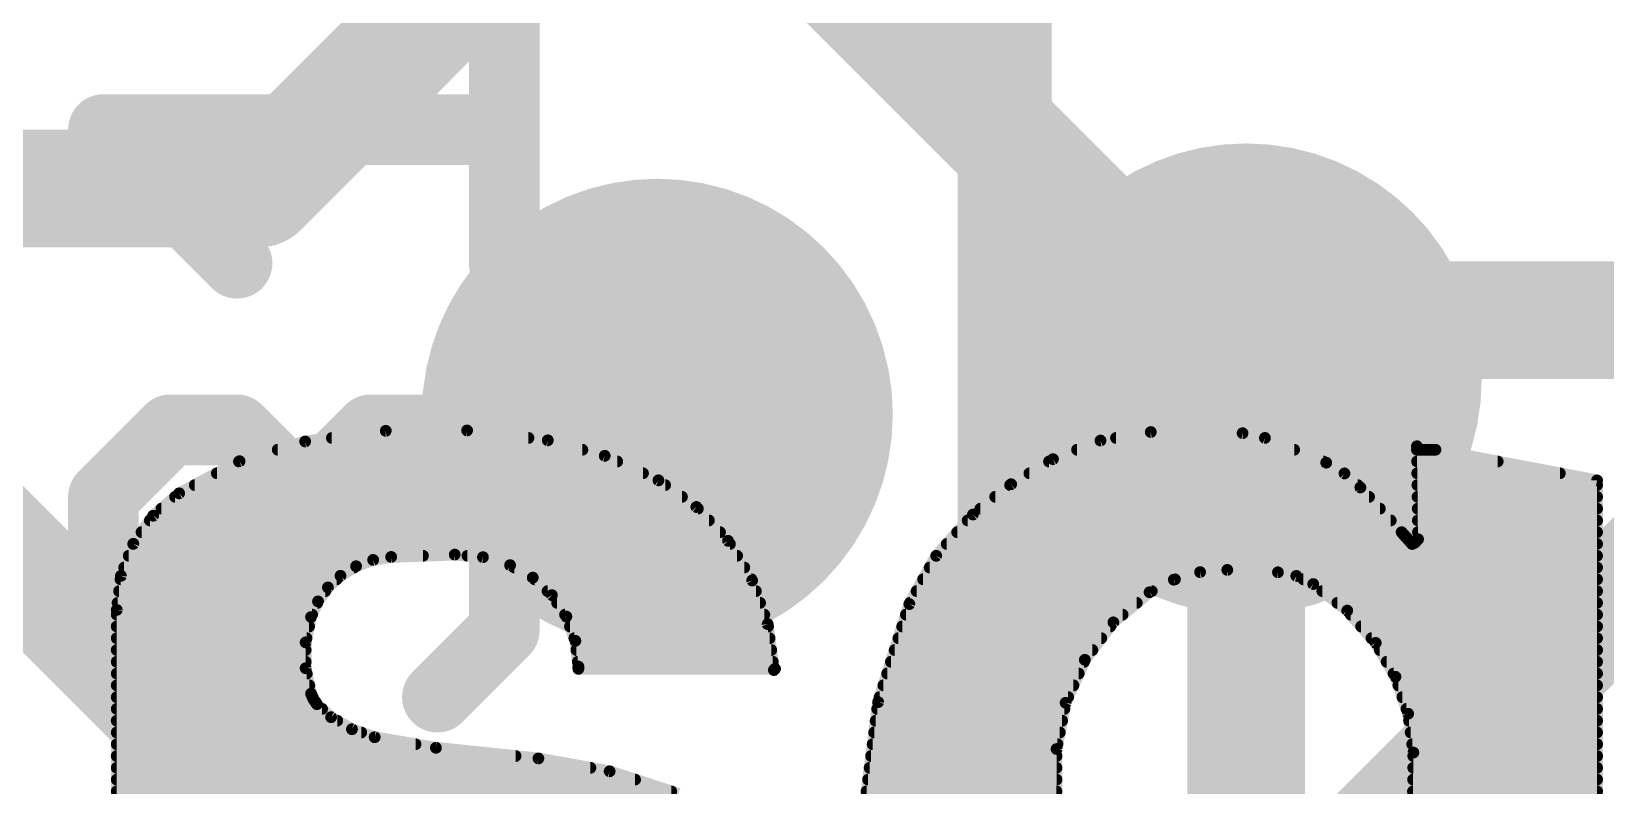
# Model space of a CAD drawing. Extents: x -1.6 to 24.3, y -3.8 to 15.4.
# Drawn here: x 7.54 to 10.935, y 7.633 to 9.258 of the extents above; entities that cross this region are included whole.
import ezdxf

# ---------------------------------------------------------------- set-up
doc = ezdxf.new("R2010")
doc.units = 0
for name, color, linetype in [('1', 12, 'CONTINUOUS'), ('16', 132, 'CONTINUOUS'), ('18', 110, 'CONTINUOUS'), ('21', 53, 'CONTINUOUS'), ('22', 53, 'CONTINUOUS')]:
    doc.layers.add(name, color=color, linetype=linetype)

# ---------------------------------------------------------------- blocks, each defined once
blk = doc.blocks.new('ROUNDV')
at = {"const_width": 0.5}
blk.add_lwpolyline([(0, -0.25, 1), (0, 0.25, 1), (0, -0.25)], format="xyb", dxfattribs=at)

msp = doc.modelspace()

# ---------------------------------------------------------------- linework, layer by layer
at = {"layer": '1', "const_width": 0.254}
for points in [[(10.287, 8.636), (10.16, 8.509)], [(13.843, 8.636), (10.287, 8.636)], [(7.366, 8.255), (8.128, 7.493)], [(10.414, 7.493), (11.049, 8.128)], [(11.049, 8.128), (15.748, 8.128)]]:
    msp.add_lwpolyline(points, dxfattribs=at)
at = {"layer": '1', "const_width": 0.127}
for points in [[(10.287, 8.6995, 1), (10.287, 8.5725)], [(10.3319, 8.5911, 1), (10.2421, 8.6809)], [(10.1151, 8.5539, 1), (10.2049, 8.4641)], [(11.049, 8.1915, 1), (11.049, 8.0645)]]:
    msp.add_lwpolyline(points, format="xyb", dxfattribs=at)
at = {"layer": '16', "const_width": 0.254}
for points in [[(8.89, 9.779), (8.031, 8.92)], [(8.89, 9.779), (10.16, 8.509)], [(4.809, 8.92), (8.031, 8.92)], [(10.16, 8.509), (10.16, 6.985)]]:
    msp.add_lwpolyline(points, dxfattribs=at)
at = {"layer": '16', "const_width": 0.127}
for points in [[(8.031, 8.8565, 1), (8.031, 8.9835)], [(7.9861, 8.9649, 1), (8.0759, 8.8751)], [(10.2235, 8.509, 1), (10.0965, 8.509)], [(10.1151, 8.4641, 1), (10.2049, 8.5539)]]:
    msp.add_lwpolyline(points, format="xyb", dxfattribs=at)
at = {"layer": '21'}
for points, const_width in [([(9.6393, 9.5758), (9.6393, 5.6642)], 0.2032), ([(8.5598, 8.7587), (8.5598, 9.3349)], 0.1524), ([(7.9836, 8.7587), (7.6955, 9.0468)], 0.1524), ([(7.6955, 9.0468), (8.5598, 9.0468)], 0.1524), ([(7.6955, 8.2554), (7.8395, 8.3994)], 0.1524), ([(7.8395, 8.3994), (7.9836, 8.3994)], 0.1524), ([(7.9836, 8.3994), (8.1276, 8.2554)], 0.1524), ([(8.1276, 8.2554), (8.2717, 8.3994)], 0.1524), ([(8.2717, 8.3994), (8.4157, 8.3994)], 0.1524), ([(8.4157, 8.3994), (8.5598, 8.2554)], 0.1524), ([(7.6955, 7.9673), (7.6955, 8.2554)], 0.1524), ([(8.1276, 8.2554), (8.1276, 8.1113)], 0.1524), ([(8.5598, 8.2554), (8.5598, 7.9673)], 0.1524), ([(7.8395, 7.8232), (7.6955, 7.9673)], 0.1524), ([(8.5598, 7.9673), (8.4157, 7.8232)], 0.1524)]:
    msp.add_lwpolyline(points, dxfattribs=dict(at, const_width=const_width))
at = {"layer": '21', "const_width": 0.0762}
for points in [[(7.7224, 9.0738, 1), (7.6685, 9.0199)], [(7.6955, 9.0849, 1), (7.6955, 9.0087)], [(8.5598, 9.0087, 1), (8.5598, 9.0849)], [(7.9566, 8.7318, 1), (8.0105, 8.7857)], [(8.5217, 8.7587, 1), (8.5979, 8.7587)], [(7.8395, 8.4375, 1), (7.8395, 8.3613)], [(7.8665, 8.3725, 1), (7.8126, 8.4264)], [(8.0105, 8.4264, 1), (7.9566, 8.3725)], [(7.9836, 8.3613, 1), (7.9836, 8.4375)], [(8.2717, 8.4375, 1), (8.2717, 8.3613)], [(8.2986, 8.3725, 1), (8.2447, 8.4264)], [(8.4427, 8.4264, 1), (8.3888, 8.3725)], [(8.4157, 8.3613, 1), (8.4157, 8.4375)], [(7.6685, 8.2823, 1), (7.7224, 8.2284)], [(7.7336, 8.2554, 1), (7.6574, 8.2554)], [(8.1657, 8.2554, 1), (8.0895, 8.2554)], [(8.1007, 8.2823, 1), (8.1546, 8.2284)], [(8.1007, 8.2284, 1), (8.1546, 8.2823)], [(8.5979, 8.2554, 1), (8.5217, 8.2554)], [(8.5329, 8.2284, 1), (8.5867, 8.2823)], [(8.0895, 8.1113, 1), (8.1657, 8.1113)], [(7.7224, 7.9942, 1), (7.6685, 7.9403)], [(8.5867, 7.9403, 1), (8.5329, 7.9942)], [(7.6574, 7.9673, 1), (7.7336, 7.9673)], [(8.5217, 7.9673, 1), (8.5979, 7.9673)], [(7.8126, 7.7963, 1), (7.8665, 7.8501)], [(8.3888, 7.8501, 1), (8.4427, 7.7963)]]:
    msp.add_lwpolyline(points, format="xyb", dxfattribs=at)
at = {"layer": '22', "const_width": 0.0254}
for points in [[(7.9891, 8.3319), (8.1305, 8.3744)], [(8.1305, 8.3744), (8.3044, 8.3974)], [(8.188, 8.382), (8.6122, 8.382)], [(8.3044, 8.3974), (8.4797, 8.3982)], [(8.4797, 8.3982), (8.6538, 8.3769)], [(8.6538, 8.3769), (8.7767, 8.3435)], [(9.8458, 8.3763), (9.7434, 8.3363)], [(9.9543, 8.3947), (9.8458, 8.3763)], [(9.8793, 8.382), (10.2006, 8.382)], [(10.1524, 8.3922), (9.9543, 8.3947)], [(10.2006, 8.382), (10.1524, 8.3922)], [(10.3327, 8.3287), (10.2006, 8.382)], [(8.0713, 8.3566), (8.7284, 8.3566)], [(8.7767, 8.3435), (8.8925, 8.2906)], [(9.7953, 8.3566), (10.2636, 8.3566)], [(10.5283, 8.3642), (10.5308, 8.1636)], [(10.9169, 8.2906), (10.5283, 8.3642)], [(10.5284, 8.3566), (10.5684, 8.3566)], [(7.8588, 8.2626), (7.9891, 8.3319)], [(7.94, 8.3058), (8.8592, 8.3058)], [(7.9878, 8.3312), (8.8036, 8.3312)], [(9.7434, 8.3363), (9.6532, 8.2822)], [(9.6925, 8.3058), (10.3715, 8.3058)], [(9.7349, 8.3312), (10.3265, 8.3312)], [(10.372, 8.3054), (10.3327, 8.3287)], [(10.4064, 8.2753), (10.372, 8.3054)], [(10.5287, 8.3312), (10.7025, 8.3312)], [(10.529, 8.3058), (10.8366, 8.3058)], [(7.8923, 8.2804), (8.907, 8.2804)], [(8.8925, 8.2906), (8.9743, 8.2331)], [(9.6532, 8.2822), (9.5707, 8.2169)], [(9.6509, 8.2804), (10.4006, 8.2804)], [(10.4953, 8.1788), (10.4064, 8.2753)], [(10.5293, 8.2804), (10.9169, 8.2804)], [(10.9169, 6.2332), (10.9169, 8.2906)], [(7.8026, 8.2143), (7.8588, 8.2626)], [(7.85, 8.255), (8.9432, 8.255)], [(9.6188, 8.255), (10.4251, 8.255)], [(10.5297, 8.255), (10.9169, 8.255)], [(7.7599, 8.1538), (7.8026, 8.2143)], [(7.7955, 8.2042), (9.0014, 8.2042)], [(7.8204, 8.2296), (8.9776, 8.2296)], [(8.9743, 8.2331), (9.0426, 8.1602)], [(9.5707, 8.2169), (9.4916, 8.1279)], [(9.5594, 8.2042), (10.4719, 8.2042)], [(9.5867, 8.2296), (10.4485, 8.2296)], [(10.53, 8.2296), (10.9169, 8.2296)], [(10.5303, 8.2042), (10.9169, 8.2042)], [(7.7776, 8.1788), (9.0252, 8.1788)], [(9.5368, 8.1788), (10.4953, 8.1788)], [(10.5181, 8.1534), (10.4953, 8.1788)], [(10.5306, 8.1788), (10.9169, 8.1788)], [(7.7332, 8.0847), (7.7599, 8.1538)], [(7.7597, 8.1534), (9.0467, 8.1534)], [(9.0426, 8.1602), (9.0946, 8.0748)], [(9.5142, 8.1534), (10.5181, 8.1534)], [(10.5232, 8.1559), (10.5181, 8.1534)], [(10.5181, 8.1534), (10.9169, 8.1534)], [(10.5308, 8.1636), (10.5232, 8.1559)], [(7.7401, 8.1026), (8.2358, 8.1026)], [(7.7499, 8.128), (8.3846, 8.128)], [(8.2403, 8.1054), (8.2067, 8.0848)], [(8.2772, 8.1191), (8.2403, 8.1054)], [(8.316, 8.1255), (8.2772, 8.1191)], [(8.4531, 8.1305), (8.316, 8.1255)], [(8.5139, 8.125), (8.4531, 8.1305)], [(8.4805, 8.128), (9.0622, 8.128)], [(8.5725, 8.1077), (8.5139, 8.125)], [(8.6214, 8.0808), (8.5725, 8.1077)], [(8.5818, 8.1026), (9.0776, 8.1026)], [(9.4916, 8.1279), (9.4336, 8.0239)], [(9.4775, 8.1026), (10.9169, 8.1026)], [(9.4917, 8.128), (10.9169, 8.128)], [(7.7241, 8.0112), (7.7332, 8.0847)], [(7.7323, 8.0772), (8.1985, 8.0772)], [(8.2067, 8.0848), (8.1796, 8.0597)], [(8.6626, 8.0432), (8.6214, 8.0808)], [(8.6254, 8.0772), (9.0931, 8.0772)], [(9.0946, 8.0748), (9.128, 7.9806)], [(9.4633, 8.0772), (10.0065, 8.0772)], [(9.9517, 8.0493), (10.004, 8.0765)], [(10.004, 8.0765), (10.0607, 8.0928)], [(10.0607, 8.0928), (10.1194, 8.0975)], [(10.1194, 8.0975), (10.2286, 8.0924)], [(10.2286, 8.0924), (10.2683, 8.0845)], [(10.2683, 8.0845), (10.3048, 8.067)], [(10.2835, 8.0772), (10.9169, 8.0772)], [(7.7291, 8.0518), (8.174, 8.0518)], [(8.1796, 8.0597), (8.1582, 8.0297)], [(8.6532, 8.0518), (9.1027, 8.0518)], [(8.6938, 7.9969), (8.6626, 8.0432)], [(9.4492, 8.0518), (9.9565, 8.0518)], [(9.8736, 7.9844), (9.9517, 8.0493)], [(10.3048, 8.067), (10.378, 8.0098)], [(10.3243, 8.0518), (10.9169, 8.0518)], [(7.7241, 7.5286), (7.7241, 8.0112)], [(7.7241, 8.001), (8.1455, 8.001)], [(7.726, 8.0264), (8.1567, 8.0264)], [(8.1582, 8.0297), (8.1432, 7.9959)], [(8.6739, 8.0264), (9.1117, 8.0264)], [(8.691, 8.001), (9.1208, 8.001)], [(9.4336, 8.0239), (9.3662, 7.8126)], [(9.4263, 8.001), (9.8935, 8.001)], [(9.435, 8.0264), (9.9241, 8.0264)], [(10.3568, 8.0264), (10.9169, 8.0264)], [(10.378, 8.0098), (10.4394, 7.94)], [(10.3858, 8.001), (10.9169, 8.001)], [(7.7241, 7.9756), (8.1389, 7.9756)], [(8.1432, 7.9959), (8.1315, 7.9413)], [(8.7132, 7.9446), (8.6938, 7.9969)], [(8.7017, 7.9756), (9.1287, 7.9756)], [(9.128, 7.9806), (9.1415, 7.8816)], [(9.4182, 7.9756), (9.8669, 7.9756)], [(9.8122, 7.9036), (9.8736, 7.9844)], [(10.4081, 7.9756), (10.9169, 7.9756)], [(7.7241, 7.9502), (8.1334, 7.9502)], [(8.1315, 7.9413), (8.1315, 7.8854)], [(8.7111, 7.9502), (9.1321, 7.9502)], [(8.7198, 7.8892), (8.7132, 7.9446)], [(9.4101, 7.9502), (9.8476, 7.9502)], [(10.4304, 7.9502), (10.9169, 7.9502)], [(10.4394, 7.94), (10.482, 7.8672)], [(7.7241, 7.9248), (8.1315, 7.9248)], [(7.7241, 7.8994), (8.1315, 7.8994)], [(8.7156, 7.9248), (9.1356, 7.9248)], [(8.7186, 7.8994), (9.1391, 7.8994)], [(9.3939, 7.8994), (9.8103, 7.8994)], [(9.402, 7.9248), (9.8283, 7.9248)], [(9.7706, 7.811), (9.8122, 7.9036)], [(10.4483, 7.9248), (10.9169, 7.9248)], [(10.4631, 7.8994), (10.9169, 7.8994)], [(7.7241, 7.874), (8.134, 7.874)], [(8.1315, 7.8854), (8.1432, 7.8308)], [(8.7198, 7.8842), (8.7198, 7.8892)], [(9.144, 7.8842), (8.7198, 7.8842)], [(9.1415, 7.8816), (9.144, 7.8842)], [(9.3858, 7.874), (9.7989, 7.874)], [(10.478, 7.874), (10.9169, 7.874)], [(10.482, 7.8672), (10.5094, 7.7874)], [(7.7241, 7.8486), (8.1394, 7.8486)], [(8.1432, 7.8308), (8.1485, 7.8188)], [(9.3777, 7.8486), (9.7875, 7.8486)], [(10.4884, 7.8486), (10.9169, 7.8486)], [(7.7241, 7.8232), (8.1465, 7.8232)], [(7.7241, 7.7978), (8.167, 7.7978)], [(8.1485, 7.8188), (8.1559, 7.808)], [(8.1559, 7.808), (8.1864, 7.78)], [(9.3662, 7.8126), (9.3379, 7.5926)], [(9.3643, 7.7978), (9.7681, 7.7978)], [(9.3696, 7.8232), (9.7761, 7.8232)], [(9.7511, 7.7114), (9.7706, 7.811)], [(10.4971, 7.8232), (10.9169, 7.8232)], [(10.5058, 7.7978), (10.9169, 7.7978)], [(7.7241, 7.7724), (8.1996, 7.7724)], [(8.1864, 7.78), (8.2314, 7.7541)], [(9.361, 7.7724), (9.7631, 7.7724)], [(10.5094, 7.7874), (10.5207, 7.7038)], [(10.5114, 7.7724), (10.9169, 7.7724)], [(7.7241, 7.747), (8.2514, 7.747)], [(8.2314, 7.7541), (8.2804, 7.7368)], [(8.2804, 7.7368), (8.4125, 7.714)], [(9.3578, 7.747), (9.7581, 7.747)], [(10.5149, 7.747), (10.9169, 7.747)], [(7.7241, 7.7216), (8.3685, 7.7216)], [(7.7241, 7.6962), (8.5843, 7.6962)], [(8.4125, 7.714), (8.6335, 7.6911)], [(9.3512, 7.6962), (9.7511, 7.6962)], [(9.3545, 7.7216), (9.7531, 7.7216)], [(9.7508, 7.5121), (9.7511, 7.7114)], [(10.5207, 7.7038), (10.5181, 7.4473)], [(10.5183, 7.7216), (10.9169, 7.7216)], [(10.5206, 7.6962), (10.9169, 7.6962)], [(7.7241, 7.6708), (8.7457, 7.6708)], [(8.6335, 7.6911), (8.7872, 7.6633)], [(8.7872, 7.6633), (8.9357, 7.6149)], [(9.348, 7.6708), (9.751, 7.6708)], [(10.5204, 7.6708), (10.9169, 7.6708)], [(7.7241, 7.6454), (8.8421, 7.6454)], [(9.3447, 7.6454), (9.751, 7.6454)], [(10.5201, 7.6454), (10.9169, 7.6454)], [(7.7241, 7.62), (8.92, 7.62)], [(9.3414, 7.62), (9.7509, 7.62)], [(10.5199, 7.62), (10.9169, 7.62)]]:
    msp.add_lwpolyline(points, dxfattribs=at)
at = {"layer": '22', "const_width": 0.0127}
for points in [[(8.1297, 8.3807, 1), (8.1313, 8.3681)], [(8.1323, 8.3683, 1), (8.1287, 8.3805)], [(8.188, 8.3883, 1), (8.188, 8.3757)], [(8.3043, 8.4037, 1), (8.3044, 8.391)], [(8.3052, 8.3911, 1), (8.3035, 8.4037)], [(8.4805, 8.4045, 1), (8.479, 8.3919)], [(8.4798, 8.3919, 1), (8.4797, 8.4046)], [(8.6122, 8.3757, 1), (8.6122, 8.3883)], [(8.6555, 8.383, 1), (8.6521, 8.3708)], [(8.653, 8.3706, 1), (8.6546, 8.3832)], [(9.8448, 8.3826, 1), (9.8469, 8.3701)], [(9.8482, 8.3704, 1), (9.8435, 8.3823)], [(9.8793, 8.3883, 1), (9.8793, 8.3757)], [(9.9544, 8.401, 1), (9.9542, 8.3884)], [(9.9554, 8.3884, 1), (9.9532, 8.401)], [(10.1537, 8.3984, 1), (10.1511, 8.386)], [(10.1523, 8.3859, 1), (10.1525, 8.3985)], [(10.203, 8.3879, 1), (10.1982, 8.3761)], [(10.1993, 8.3758, 1), (10.2019, 8.3882)], [(10.2006, 8.3757, 1), (10.2006, 8.3883)], [(8.0713, 8.3629, 1), (8.0713, 8.3503)], [(8.7284, 8.3503, 1), (8.7284, 8.3629)], [(8.7793, 8.3493, 1), (8.774, 8.3377)], [(8.775, 8.3374, 1), (8.7783, 8.3496)], [(9.7953, 8.3629, 1), (9.7953, 8.3503)], [(10.2636, 8.3503, 1), (10.2636, 8.3629)], [(10.5346, 8.3643, 1), (10.522, 8.3641)], [(10.5295, 8.3704, 1), (10.5271, 8.358)], [(10.5284, 8.3629, 1), (10.5284, 8.3503)], [(10.5684, 8.3503, 1), (10.5684, 8.3629)], [(7.94, 8.3121, 1), (7.94, 8.2995)], [(7.9878, 8.3376, 1), (7.9878, 8.3249)], [(7.9873, 8.338, 1), (7.991, 8.3258)], [(7.9921, 8.3263, 1), (7.9861, 8.3375)], [(8.8036, 8.3249, 1), (8.8036, 8.3376)], [(8.8592, 8.2995, 1), (8.8592, 8.3121)], [(9.6925, 8.3121, 1), (9.6925, 8.2995)], [(9.7349, 8.3376, 1), (9.7349, 8.3249)], [(9.7411, 8.3422, 1), (9.7457, 8.3304)], [(9.7467, 8.3309, 1), (9.7401, 8.3417)], [(10.3359, 8.3342, 1), (10.3295, 8.3232)], [(10.3265, 8.3249, 1), (10.3265, 8.3376)], [(10.3303, 8.3228, 1), (10.3351, 8.3346)], [(10.3762, 8.3102, 1), (10.3679, 8.3007)], [(10.3715, 8.2995, 1), (10.3715, 8.3121)], [(10.5287, 8.3376, 1), (10.5287, 8.3249)], [(10.529, 8.3121, 1), (10.529, 8.2995)], [(10.7025, 8.3249, 1), (10.7025, 8.3376)], [(10.8366, 8.2995, 1), (10.8366, 8.3121)], [(7.8923, 8.2867, 1), (7.8923, 8.2741)], [(8.8962, 8.2958, 1), (8.8888, 8.2854)], [(8.8899, 8.2848, 1), (8.8951, 8.2964)], [(8.907, 8.2741, 1), (8.907, 8.2867)], [(9.6509, 8.2867, 1), (9.6509, 8.2741)], [(9.6499, 8.2877, 1), (9.6564, 8.2768)], [(9.6571, 8.2772, 1), (9.6492, 8.2872)], [(10.3688, 8.3, 1), (10.3753, 8.3109)], [(10.4111, 8.2796, 1), (10.4017, 8.271)], [(10.4006, 8.2741, 1), (10.4006, 8.2867)], [(10.4022, 8.2705, 1), (10.4106, 8.2801)], [(10.5293, 8.2867, 1), (10.5293, 8.2741)], [(10.9232, 8.2906, 1), (10.9106, 8.2906)], [(10.9157, 8.2844, 1), (10.9181, 8.2968)], [(10.9169, 8.2741, 1), (10.9169, 8.2867)], [(7.85, 8.2614, 1), (7.85, 8.2487)], [(7.8558, 8.2682, 1), (7.8618, 8.257)], [(7.8629, 8.2578, 1), (7.8547, 8.2674)], [(8.9432, 8.2487, 1), (8.9432, 8.2614)], [(9.6188, 8.2614, 1), (9.6188, 8.2487)], [(10.4251, 8.2487, 1), (10.4251, 8.2614)], [(10.5297, 8.2614, 1), (10.5297, 8.2487)], [(10.9169, 8.2487, 1), (10.9169, 8.2614)], [(7.7955, 8.2105, 1), (7.7955, 8.1979)], [(7.7985, 8.2191, 1), (7.8068, 8.2095)], [(7.8078, 8.2106, 1), (7.7974, 8.218)], [(7.8204, 8.2359, 1), (7.8204, 8.2233)], [(8.9789, 8.2375, 1), (8.9696, 8.2288)], [(8.9706, 8.2279, 1), (8.9779, 8.2383)], [(8.9776, 8.2233, 1), (8.9776, 8.2359)], [(9.0014, 8.1979, 1), (9.0014, 8.2105)], [(9.5594, 8.2105, 1), (9.5594, 8.1979)], [(9.5668, 8.2219, 1), (9.5746, 8.2119)], [(9.5754, 8.2127, 1), (9.566, 8.2211)], [(9.5867, 8.2359, 1), (9.5867, 8.2233)], [(10.4485, 8.2233, 1), (10.4485, 8.2359)], [(10.4719, 8.1979, 1), (10.4719, 8.2105)], [(10.53, 8.2359, 1), (10.53, 8.2233)], [(10.5303, 8.2105, 1), (10.5303, 8.1979)], [(10.9169, 8.2233, 1), (10.9169, 8.2359)], [(10.9169, 8.1979, 1), (10.9169, 8.2105)], [(7.7776, 8.1852, 1), (7.7776, 8.1725)], [(9.0252, 8.1725, 1), (9.0252, 8.1852)], [(9.5368, 8.1852, 1), (9.5368, 8.1725)], [(10.5, 8.183, 1), (10.4906, 8.1746)], [(10.4906, 8.1745, 1), (10.5, 8.1831)], [(10.4953, 8.1725, 1), (10.4953, 8.1852)], [(10.5306, 8.1852, 1), (10.5306, 8.1725)], [(10.9169, 8.1725, 1), (10.9169, 8.1852)], [(7.7597, 8.1597, 1), (7.7597, 8.1471)], [(7.7547, 8.1575, 1), (7.7651, 8.1501)], [(7.7658, 8.1515, 1), (7.754, 8.1561)], [(9.048, 8.1635, 1), (9.0372, 8.1569)], [(9.038, 8.1558, 1), (9.0472, 8.1645)], [(9.0467, 8.1471, 1), (9.0467, 8.1597)], [(9.5142, 8.1597, 1), (9.5142, 8.1471)], [(10.5153, 8.1591, 1), (10.5209, 8.1477)], [(10.5181, 8.1597, 1), (10.5181, 8.1471)], [(10.5134, 8.1492, 1), (10.5228, 8.1576)], [(10.5187, 8.1604, 1), (10.5277, 8.1514)], [(10.5181, 8.1471, 1), (10.5181, 8.1597)], [(10.526, 8.1502, 1), (10.5204, 8.1616)], [(10.5245, 8.1635, 1), (10.5371, 8.1637)], [(10.5353, 8.1591, 1), (10.5263, 8.1681)], [(10.9169, 8.1471, 1), (10.9169, 8.1597)], [(7.7401, 8.109, 1), (7.7401, 8.0963)], [(7.7499, 8.1343, 1), (7.7499, 8.1217)], [(8.2381, 8.1113, 1), (8.2425, 8.0994)], [(8.2358, 8.0963, 1), (8.2358, 8.109)], [(8.2436, 8.0999, 1), (8.237, 8.1108)], [(8.2761, 8.1254, 1), (8.2782, 8.1128)], [(8.2794, 8.1131, 1), (8.2749, 8.125)], [(8.3158, 8.1318, 1), (8.3162, 8.1192)], [(8.317, 8.1192, 1), (8.315, 8.1318)], [(8.3846, 8.1217, 1), (8.3846, 8.1343)], [(8.4537, 8.1368, 1), (8.4525, 8.1242)], [(8.4533, 8.1242, 1), (8.4529, 8.1368)], [(8.4805, 8.1343, 1), (8.4805, 8.1217)], [(8.5157, 8.131, 1), (8.5121, 8.1189)], [(8.5133, 8.1186, 1), (8.5145, 8.1313)], [(8.5756, 8.1133, 1), (8.5694, 8.1021)], [(8.5707, 8.1016, 1), (8.5743, 8.1138)], [(8.5818, 8.109, 1), (8.5818, 8.0963)], [(9.0622, 8.1217, 1), (9.0622, 8.1343)], [(9.0776, 8.0963, 1), (9.0776, 8.109)], [(9.4775, 8.109, 1), (9.4775, 8.0963)], [(9.4868, 8.1321, 1), (9.4963, 8.1237)], [(9.4917, 8.1343, 1), (9.4917, 8.1217)], [(9.4971, 8.1248, 1), (9.486, 8.131)], [(10.9169, 8.1217, 1), (10.9169, 8.1343)], [(10.9169, 8.0963, 1), (10.9169, 8.109)], [(7.7323, 8.0836, 1), (7.7323, 8.0709)], [(7.7395, 8.0839, 1), (7.7269, 8.0855)], [(7.7273, 8.087, 1), (7.7391, 8.0824)], [(8.1985, 8.0709, 1), (8.1985, 8.0836)], [(8.2034, 8.0902, 1), (8.21, 8.0794)], [(8.211, 8.0801, 1), (8.2024, 8.0895)], [(8.6257, 8.0855, 1), (8.6171, 8.0761)], [(8.6183, 8.0753, 1), (8.6245, 8.0864)], [(8.6254, 8.0836, 1), (8.6254, 8.0709)], [(9.1005, 8.0769, 1), (9.0886, 8.0727)], [(9.0891, 8.0715, 1), (9.1, 8.0781)], [(9.0931, 8.0709, 1), (9.0931, 8.0836)], [(9.4633, 8.0836, 1), (9.4633, 8.0709)], [(10.0022, 8.0826, 1), (10.0058, 8.0704)], [(10.0069, 8.0708, 1), (10.0011, 8.0821)], [(10.0065, 8.0709, 1), (10.0065, 8.0836)], [(10.0601, 8.0991, 1), (10.0612, 8.0864)], [(10.0624, 8.0867, 1), (10.0589, 8.0989)], [(10.1197, 8.1038, 1), (10.1191, 8.0912)], [(10.1199, 8.0912, 1), (10.1189, 8.1038)], [(10.2298, 8.0986, 1), (10.2274, 8.0862)], [(10.2283, 8.0861, 1), (10.2289, 8.0987)], [(10.271, 8.0902, 1), (10.2655, 8.0787)], [(10.267, 8.0782, 1), (10.2695, 8.0907)], [(10.2835, 8.0836, 1), (10.2835, 8.0709)], [(10.9169, 8.0709, 1), (10.9169, 8.0836)], [(7.7291, 8.0581, 1), (7.7291, 8.0455)], [(8.1753, 8.0644, 1), (8.1839, 8.055)], [(8.174, 8.0455, 1), (8.174, 8.0581)], [(8.1848, 8.056, 1), (8.1745, 8.0634)], [(8.6532, 8.0581, 1), (8.6532, 8.0455)], [(8.6679, 8.0467, 1), (8.6573, 8.0396)], [(8.6583, 8.0385, 1), (8.6669, 8.0479)], [(9.1027, 8.0455, 1), (9.1027, 8.0581)], [(9.4492, 8.0581, 1), (9.4492, 8.0455)], [(9.9488, 8.0549, 1), (9.9546, 8.0437)], [(9.9558, 8.0444, 1), (9.9476, 8.0542)], [(9.9565, 8.0455, 1), (9.9565, 8.0581)], [(10.3087, 8.072, 1), (10.3009, 8.062)], [(10.3021, 8.0613, 1), (10.3075, 8.0727)], [(10.3243, 8.0581, 1), (10.3243, 8.0455)], [(10.9169, 8.0455, 1), (10.9169, 8.0581)], [(7.7305, 8.0112, 1), (7.7177, 8.0112)], [(7.7178, 8.012, 1), (7.7304, 8.0104)], [(7.7241, 8.0074, 1), (7.7241, 7.9947)], [(7.726, 8.0328, 1), (7.726, 8.0201)], [(8.1455, 7.9947, 1), (8.1455, 8.0074)], [(8.153, 8.0333, 1), (8.1633, 8.026)], [(8.164, 8.0271, 1), (8.1524, 8.0322)], [(8.1567, 8.0201, 1), (8.1567, 8.0328)], [(8.6739, 8.0328, 1), (8.6739, 8.0201)], [(8.691, 8.0074, 1), (8.691, 7.9947)], [(9.1117, 8.0201, 1), (9.1117, 8.0328)], [(9.1208, 7.9947, 1), (9.1208, 8.0074)], [(9.4263, 8.0074, 1), (9.4263, 7.9947)], [(9.4281, 8.027, 1), (9.4391, 8.0208)], [(9.4396, 8.022, 1), (9.4276, 8.0258)], [(9.435, 8.0328, 1), (9.435, 8.0201)], [(9.8935, 7.9947, 1), (9.8935, 8.0074)], [(9.9241, 8.0201, 1), (9.9241, 8.0328)], [(10.3568, 8.0328, 1), (10.3568, 8.0201)], [(10.3828, 8.014, 1), (10.3733, 8.0056)], [(10.3741, 8.0048, 1), (10.382, 8.0148)], [(10.3858, 8.0074, 1), (10.3858, 7.9947)], [(10.9169, 8.0201, 1), (10.9169, 8.0328)], [(10.9169, 7.9947, 1), (10.9169, 8.0074)], [(7.7241, 7.982, 1), (7.7241, 7.9692)], [(8.1374, 7.9985, 1), (8.149, 7.9933)], [(8.1494, 7.9946, 1), (8.137, 7.9972)], [(8.1389, 7.9692, 1), (8.1389, 7.982)], [(8.6997, 7.9991, 1), (8.6878, 7.9947)], [(8.6885, 7.9934, 1), (8.6991, 8.0005)], [(8.7017, 7.982, 1), (8.7017, 7.9692)], [(9.1343, 7.9815, 1), (9.1217, 7.9798)], [(9.122, 7.9785, 1), (9.134, 7.9828)], [(9.1287, 7.9692, 1), (9.1287, 7.982)], [(9.4182, 7.982, 1), (9.4182, 7.9692)], [(9.8669, 7.9692, 1), (9.8669, 7.982)], [(9.8696, 7.9893, 1), (9.8777, 7.9796)], [(9.8787, 7.9806, 1), (9.8686, 7.9883)], [(10.4081, 7.982, 1), (10.4081, 7.9692)], [(10.9169, 7.9692, 1), (10.9169, 7.982)], [(7.7241, 7.9566, 1), (7.7241, 7.9439)], [(8.1253, 7.9426, 1), (8.1377, 7.94)], [(8.1379, 7.9413, 1), (8.1252, 7.9413)], [(8.1334, 7.9439, 1), (8.1334, 7.9566)], [(8.7111, 7.9566, 1), (8.7111, 7.9439)], [(8.7195, 7.9454, 1), (8.7069, 7.9439)], [(8.7073, 7.9424, 1), (8.7192, 7.9468)], [(9.1321, 7.9439, 1), (9.1321, 7.9566)], [(9.4101, 7.9566, 1), (9.4101, 7.9439)], [(9.8476, 7.9439, 1), (9.8476, 7.9566)], [(10.4304, 7.9566, 1), (10.4304, 7.9439)], [(10.4449, 7.9432, 1), (10.4339, 7.9368)], [(10.4346, 7.9358, 1), (10.4442, 7.9442)], [(10.9169, 7.9439, 1), (10.9169, 7.9566)], [(7.7241, 7.9058, 1), (7.7241, 7.893)], [(7.7241, 7.9312, 1), (7.7241, 7.9184)], [(8.1315, 7.9184, 1), (8.1315, 7.9312)], [(8.1315, 7.893, 1), (8.1315, 7.9058)], [(8.7156, 7.9312, 1), (8.7156, 7.9184)], [(8.7186, 7.9058, 1), (8.7186, 7.893)], [(9.1356, 7.9184, 1), (9.1356, 7.9312)], [(9.1391, 7.893, 1), (9.1391, 7.9058)], [(9.3939, 7.9058, 1), (9.3939, 7.893)], [(9.402, 7.9312, 1), (9.402, 7.9184)], [(9.8071, 7.9075, 1), (9.8173, 7.8998)], [(9.818, 7.901, 1), (9.8064, 7.9062)], [(9.8103, 7.893, 1), (9.8103, 7.9058)], [(9.8283, 7.9184, 1), (9.8283, 7.9312)], [(10.4483, 7.9312, 1), (10.4483, 7.9184)], [(10.4631, 7.9058, 1), (10.4631, 7.893)], [(10.9169, 7.9184, 1), (10.9169, 7.9312)], [(10.9169, 7.893, 1), (10.9169, 7.9058)], [(7.7241, 7.8804, 1), (7.7241, 7.8677)], [(8.1377, 7.8867, 1), (8.1253, 7.8841)], [(8.1252, 7.8854, 1), (8.1379, 7.8854)], [(8.134, 7.8677, 1), (8.134, 7.8804)], [(8.7198, 7.8906, 1), (8.7198, 7.8779)], [(8.7262, 7.8892, 1), (8.7135, 7.8892)], [(8.7135, 7.8885, 1), (8.7261, 7.8899)], [(8.7135, 7.8842, 1), (8.7262, 7.8842)], [(9.1369, 7.886, 1), (9.1461, 7.8772)], [(9.1352, 7.8807, 1), (9.1478, 7.8825)], [(9.1486, 7.8798, 1), (9.1394, 7.8886)], [(9.144, 7.8779, 1), (9.144, 7.8906)], [(9.3858, 7.8804, 1), (9.3858, 7.8677)], [(9.7989, 7.8677, 1), (9.7989, 7.8804)], [(10.478, 7.8804, 1), (10.478, 7.8677)], [(10.488, 7.8692, 1), (10.476, 7.8651)], [(10.4765, 7.864, 1), (10.4875, 7.8704)], [(10.9169, 7.8677, 1), (10.9169, 7.8804)], [(7.7241, 7.855, 1), (7.7241, 7.8422)], [(8.149, 7.8333, 1), (8.1374, 7.8283)], [(8.1394, 7.8422, 1), (8.1394, 7.855)], [(9.3777, 7.855, 1), (9.3777, 7.8422)], [(9.7875, 7.8422, 1), (9.7875, 7.855)], [(10.4884, 7.855, 1), (10.4884, 7.8422)], [(10.9169, 7.8422, 1), (10.9169, 7.855)], [(7.7241, 7.8296, 1), (7.7241, 7.8168)], [(7.7241, 7.8042, 1), (7.7241, 7.7915)], [(8.137, 7.8295, 1), (8.1494, 7.8321)], [(8.1537, 7.8224, 1), (8.1432, 7.8152)], [(8.1426, 7.8162, 1), (8.1543, 7.8213)], [(8.1465, 7.8168, 1), (8.1465, 7.8296)], [(8.1602, 7.8127, 1), (8.1516, 7.8033)], [(8.1507, 7.8044, 1), (8.1611, 7.8116)], [(8.167, 7.7915, 1), (8.167, 7.8042)], [(9.3643, 7.8042, 1), (9.3643, 7.7915)], [(9.3601, 7.8145, 1), (9.3722, 7.8107)], [(9.3725, 7.8118, 1), (9.3599, 7.8134)], [(9.3696, 7.8296, 1), (9.3696, 7.8168)], [(9.7649, 7.8136, 1), (9.7764, 7.8084)], [(9.7769, 7.8098, 1), (9.7644, 7.8122)], [(9.7681, 7.7915, 1), (9.7681, 7.8042)], [(9.7761, 7.8168, 1), (9.7761, 7.8296)], [(10.4971, 7.8296, 1), (10.4971, 7.8168)], [(10.5058, 7.8042, 1), (10.5058, 7.7915)], [(10.9169, 7.8168, 1), (10.9169, 7.8296)], [(10.9169, 7.7915, 1), (10.9169, 7.8042)], [(7.7241, 7.7788, 1), (7.7241, 7.766)], [(8.1896, 7.7855, 1), (8.1832, 7.7745)], [(8.1821, 7.7753, 1), (8.1907, 7.7847)], [(8.1996, 7.766, 1), (8.1996, 7.7788)], [(9.361, 7.7788, 1), (9.361, 7.766)], [(9.7631, 7.766, 1), (9.7631, 7.7788)], [(10.5157, 7.7883, 1), (10.5031, 7.7866)], [(10.5034, 7.7853, 1), (10.5154, 7.7895)], [(10.5114, 7.7788, 1), (10.5114, 7.766)], [(10.9169, 7.766, 1), (10.9169, 7.7788)], [(7.7241, 7.7534, 1), (7.7241, 7.7407)], [(8.2335, 7.76, 1), (8.2293, 7.7481)], [(8.2282, 7.7485, 1), (8.2346, 7.7596)], [(8.2514, 7.7407, 1), (8.2514, 7.7534)], [(8.2815, 7.7431, 1), (8.2793, 7.7305)], [(8.2783, 7.7308, 1), (8.2825, 7.7428)], [(9.3578, 7.7534, 1), (9.3578, 7.7407)], [(9.7581, 7.7407, 1), (9.7581, 7.7534)], [(10.5149, 7.7534, 1), (10.5149, 7.7407)], [(10.9169, 7.7407, 1), (10.9169, 7.7534)], [(7.7241, 7.7026, 1), (7.7241, 7.6898)], [(7.7241, 7.728, 1), (7.7241, 7.7153)], [(8.3685, 7.7153, 1), (8.3685, 7.728)], [(8.4132, 7.7203, 1), (8.4118, 7.7077)], [(8.4114, 7.7077, 1), (8.4136, 7.7203)], [(8.5843, 7.6898, 1), (8.5843, 7.7026)], [(9.3512, 7.7026, 1), (9.3512, 7.6898)], [(9.3545, 7.728, 1), (9.3545, 7.7153)], [(9.7449, 7.7126, 1), (9.7573, 7.7102)], [(9.7574, 7.7114, 1), (9.7448, 7.7114)], [(9.7511, 7.6898, 1), (9.7511, 7.7026)], [(9.7531, 7.7153, 1), (9.7531, 7.728)], [(10.5183, 7.728, 1), (10.5183, 7.7153)], [(10.5206, 7.7026, 1), (10.5206, 7.6898)], [(10.527, 7.7037, 1), (10.5144, 7.7039)], [(10.5144, 7.703, 1), (10.527, 7.7046)], [(10.9169, 7.7153, 1), (10.9169, 7.728)], [(10.9169, 7.6898, 1), (10.9169, 7.7026)], [(7.7241, 7.6772, 1), (7.7241, 7.6645)], [(8.6346, 7.6973, 1), (8.6324, 7.6849)], [(8.6328, 7.6848, 1), (8.6342, 7.6974)], [(8.7457, 7.6645, 1), (8.7457, 7.6772)], [(8.7892, 7.6693, 1), (8.7852, 7.6573)], [(8.7861, 7.6571, 1), (8.7883, 7.6696)], [(9.348, 7.6772, 1), (9.348, 7.6645)], [(9.751, 7.6645, 1), (9.751, 7.6772)], [(10.5204, 7.6772, 1), (10.5204, 7.6645)], [(10.9169, 7.6645, 1), (10.9169, 7.6772)], [(7.7241, 7.6518, 1), (7.7241, 7.6391)], [(8.8421, 7.6391, 1), (8.8421, 7.6518)], [(9.3447, 7.6518, 1), (9.3447, 7.6391)], [(9.751, 7.6391, 1), (9.751, 7.6518)], [(10.5201, 7.6518, 1), (10.5201, 7.6391)], [(10.9169, 7.6391, 1), (10.9169, 7.6518)], [(7.7241, 7.6264, 1), (7.7241, 7.6136)], [(8.92, 7.6136, 1), (8.92, 7.6264)], [(9.3414, 7.6264, 1), (9.3414, 7.6136)], [(9.7509, 7.6136, 1), (9.7509, 7.6264)], [(10.5199, 7.6264, 1), (10.5199, 7.6136)], [(10.9169, 7.6136, 1), (10.9169, 7.6264)]]:
    msp.add_lwpolyline(points, format="xyb", dxfattribs=at)

# ---------------------------------------------------------------- block references
at = {"layer": '18', "xscale": 1.016, "yscale": 1.016}
for p in [(10.16, 8.509), (10.16, 8.509), (8.89, 8.4328), (8.89, 8.4328)]:
    msp.add_blockref('ROUNDV', p, dxfattribs=at)

doc.saveas('drawing.dxf')
